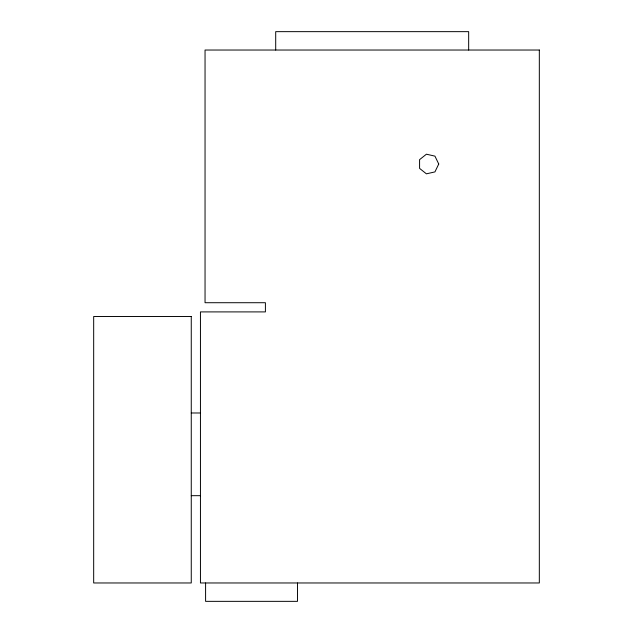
<?xml version="1.0" encoding="UTF-8"?>
<svg xmlns="http://www.w3.org/2000/svg" width="633" height="633" viewBox="0 0 633 633"><rect width="100%" height="100%" fill="white"/><g stroke="black" fill="none" stroke-linecap="round" stroke-linejoin="round"><path stroke-width="0.95" d="M191.261 412.985L200.447 412.985M191.261 495.679L200.447 495.679M468.665 50.031L468.665 31.65L275.703 31.65L275.703 50.031M297.478 582.969L297.478 601.35L205.59 601.35L205.59 582.969M438.74 164.018L434.942 171.899L426.42 173.838L419.584 168.386L419.584 159.643L426.42 154.199L434.942 156.137L438.74 164.018M539.324 50.031L205.045 50.031L205.045 302.716L265.409 302.716L265.409 311.903L200.447 311.903L200.447 582.969L539.324 582.969L539.324 50.031M191.261 316.5L93.676 316.5L93.676 582.969L191.261 582.969L191.261 316.5"/></g></svg>
